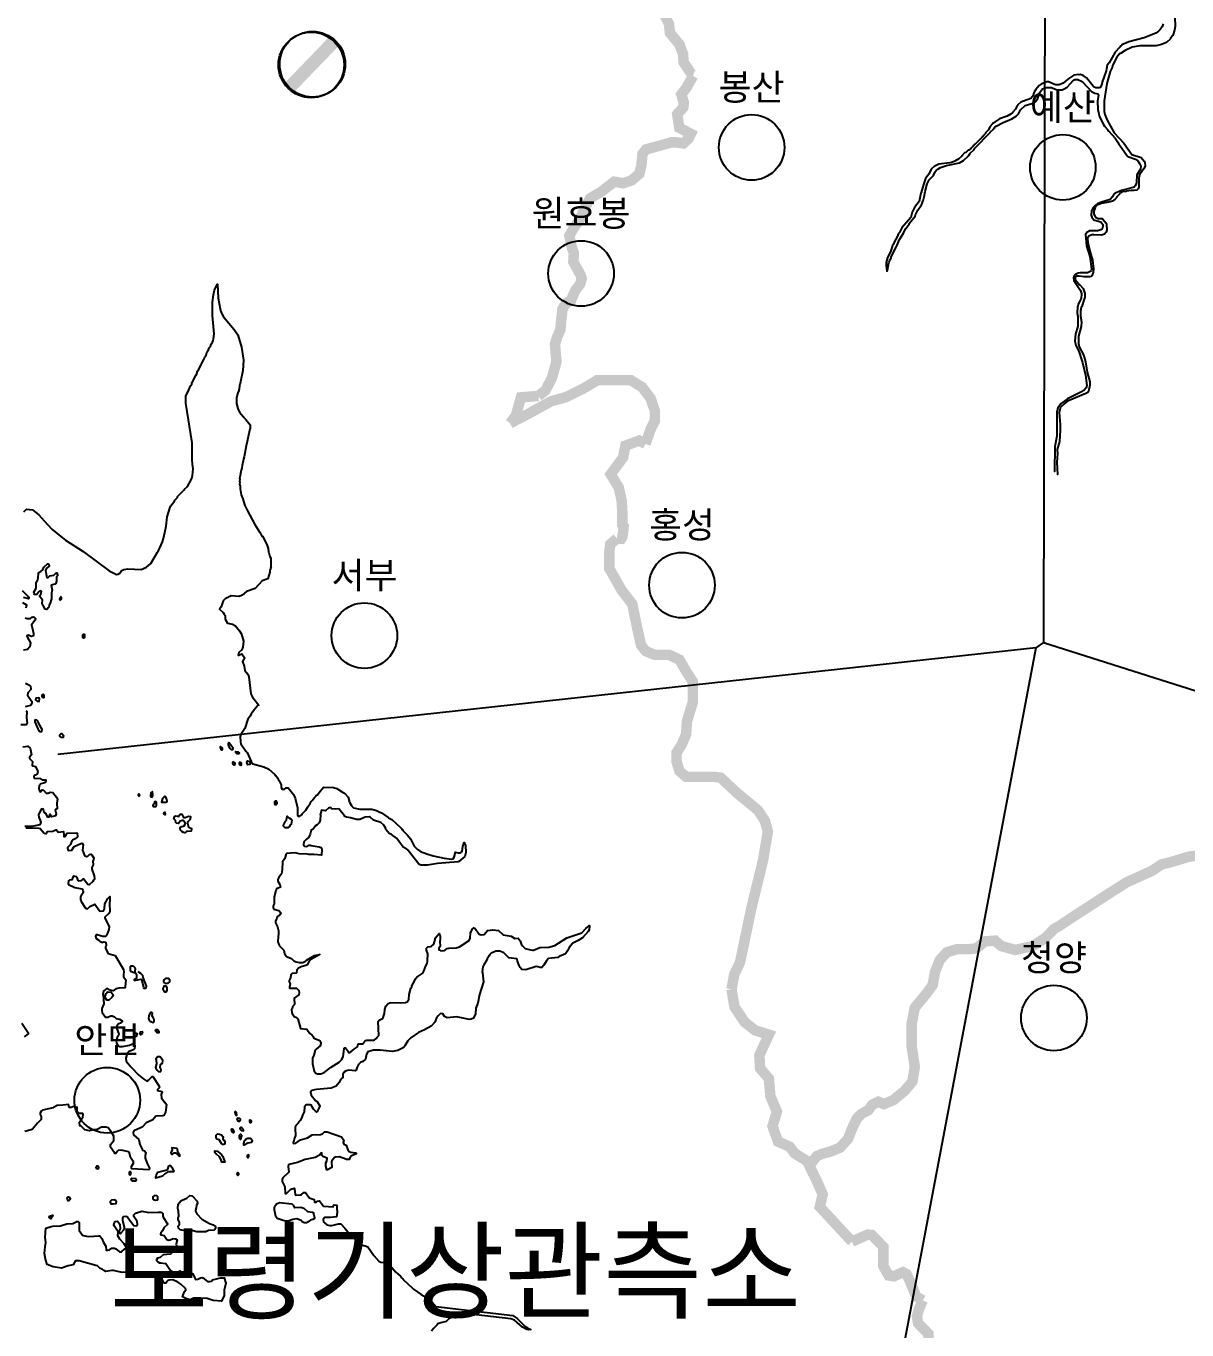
# Model space of a CAD drawing. Header units: millimetres. Extents: x -19392 to 580976, y -49129 to 736091.
# Drawn here: x 143650 to 187898, y 316121 to 365813 of the extents above; entities that cross this region are included whole.
import ezdxf
from ezdxf.enums import TextEntityAlignment as Align

# ---------------------------------------------------------------- set-up
doc = ezdxf.new("R2010")
doc.units = ezdxf.units.MM
for name, color, linetype in [('2121', 7, 'Continuous'), ('2122', 7, 'Continuous'), ('2411', 7, 'Continuous'), ('AWS', 4, 'Continuous'), ('AWS명', 2, 'Continuous'), ('EL', 2, 'Continuous'), ('MAIN-RIVER', 5, 'Continuous'), ('Point', 1, 'Continuous'), ('관측소명', 3, 'Continuous'), ('기상청', 1, 'Continuous'), ('티센', 6, 'Continuous')]:
    doc.layers.add(name, color=color, linetype=linetype)
doc.styles.get("Standard").update_dxf_attribs({"font": ''})
doc.styles.get('Standard').set_extended_font_data('Gulim')

# ---------------------------------------------------------------- blocks, each defined once
blk = doc.blocks.new('관측소(기상청)')
at = {"layer": '기상청', "const_width": 500}
blk.add_lwpolyline([(821, 874), (-914, -926)], dxfattribs=at)
at = {"layer": '기상청'}
blk.add_circle((-46, -26), 1250, dxfattribs=at)

msp = doc.modelspace()

# ---------------------------------------------------------------- linework, layer by layer
at = {"layer": '2121', "color": 7}
msp.add_lwpolyline([(143562, 347295), (143666, 347399), (143900, 347373), (144134, 347191), (144342, 346957), (144628, 346645), (144980, 346363), (145155, 346218), (145829, 345794), (146823, 345049), (147098, 344912), (147166, 344922), (147223, 344968), (147273, 345043), (147330, 345080), (147379, 345100), (147523, 345130), (148035, 345106), (148235, 345187), (148398, 345312), (148410, 345325), (148665, 345769), (148684, 345787), (148709, 345856), (148752, 345925), (148854, 346152), (148903, 346331), (148996, 346749), (149034, 347112), (149078, 347279), (149159, 347518), (149303, 347712), (149303, 347736), (149418, 347851), (149421, 347880), (149652, 348109), (149690, 348136), (149690, 348161), (149798, 348270), (149937, 348515), (149965, 348586), (149965, 348586), (149989, 348686), (150015, 348933), (149992, 349121), (149996, 349158), (149977, 349254), (149983, 349735), (149977, 349930), (149745, 351445), (149745, 351704), (149776, 351803), (149842, 351917), (149849, 351950), (149924, 352101), (149968, 352170), (149968, 352188), (150126, 352503), (150144, 352522), (150188, 352660), (150226, 352710), (150305, 352858), (150324, 352920), (150342, 352939), (150425, 353112), (150457, 353153), (150463, 353204), (150513, 353266), (150545, 353374), (150564, 353393), (150571, 353427), (150601, 353468), (150634, 353552), (150634, 353552), (150675, 353599), (150700, 353684), (150760, 353768), (150766, 353805), (150781, 353822), (150800, 353891), (150825, 354084), (150756, 354777), (150762, 355290), (150790, 355573), (150831, 355752), (150894, 355886), (150948, 355973), (150948, 355973), (150948, 355973), (150968, 355440), (151043, 355034), (151074, 354925), (151176, 354727), (151587, 354246), (151719, 354041), (151862, 353579), (151944, 353079), (151944, 353079), (151917, 352683), (151830, 352253), (151801, 352135), (151788, 352123), (151769, 351961), (151757, 351948), (151763, 351923), (151719, 351836), (151715, 351791), (151669, 351636), (151669, 351429), (151720, 351242), (151788, 351095), (151933, 350924), (151939, 350903), (151957, 350897), (152031, 350814), (152188, 350611), (152193, 350562), (152188, 350468), (152176, 350455), (152163, 350405), (152080, 349981), (152036, 349817), (151964, 349393), (151936, 349304), (151884, 349066), (151874, 348968), (151848, 348891), (151793, 348617), (151789, 348575), (151789, 348575), (151802, 348549), (151790, 348462), (151797, 348425), (151791, 348350), (151805, 348282), (151805, 348171), (151845, 347950), (151908, 347792), (151960, 347624), (151995, 347547), (152089, 347344), (152376, 346812), (152561, 346516), (152578, 346505), (152641, 346376), (152657, 346370), (152832, 346051), (152876, 345907), (152889, 345769), (152908, 345744), (152945, 345595), (152982, 345538), (152984, 345477), (152977, 345188), (152989, 345166), (152971, 345164), (152971, 345107), (152939, 345058), (152946, 345001), (152871, 344748), (152871, 344748), (152645, 344676), (152645, 344676), (152377, 344376), (152058, 344258), (151890, 344126), (151834, 344095), (151758, 344078), (151471, 344101), (151242, 343986), (151196, 343951), (151190, 343932), (151159, 343914), (151084, 343682), (151021, 343595), (151165, 343458), (151207, 343405), (151234, 343352), (151234, 343208), (151322, 343063), (151522, 343017), (151639, 342950), (151784, 342770), (151847, 342668), (151893, 342554), (151934, 342370), (151909, 342139), (151878, 342039), (151759, 341939), (151740, 341840), (151765, 341837), (151872, 341884), (151991, 341728), (151945, 341679), (151897, 341596), (151960, 341415), (151984, 341252), (152109, 341112), (152147, 341015), (152222, 340359), (152279, 340240), (152517, 339927), (152517, 339927), (152486, 339915), (152423, 339847), (152231, 339596), (152191, 339516), (152104, 339404), (151985, 339047), (151842, 338816), (151816, 338735), (151825, 338539), (151842, 338460), (151891, 338376), (152038, 338171), (152079, 338129), (152232, 337787), (152294, 337693), (152710, 337586), (152904, 337498), (153118, 337306), (153151, 337257), (153169, 337251), (153235, 337167), (153260, 337113), (153341, 336998), (153341, 336980), (153360, 336948), (153374, 336889), (153379, 336792), (153410, 336729), (153503, 336736), (153567, 336780), (153567, 336780), (153642, 336786), (153710, 336711), (153842, 336533), (153910, 336386), (153991, 336017), (153991, 335750), (154010, 335715), (154029, 335705), (154091, 335705), (154171, 335762), (154179, 335793), (154192, 335805), (154313, 335935), (154384, 336061), (154485, 336182), (154522, 336261), (154560, 336299), (154646, 336414), (154712, 336470), (154724, 336498), (154755, 336520), (154816, 336599), (154992, 336807), (154992, 336807), (154992, 336807), (155365, 336799), (155491, 336755), (155710, 336615), (155784, 336580), (155922, 336421), (155978, 336237), (156052, 336109), (156052, 336090), (156134, 336024), (156378, 335969), (156747, 335974), (156829, 335962), (157002, 335922), (157111, 335872), (157111, 335872), (157196, 335831), (157446, 335650), (157465, 335634), (157514, 335617), (157596, 335569), (157919, 335266), (157968, 335216), (157975, 335197), (157993, 335191), (158012, 335159), (158190, 334981), (158302, 334835), (158446, 334563), (158559, 334438), (158683, 334357), (158930, 334265), (159170, 334195), (159590, 334101), (159882, 334068), (159927, 334076), (159971, 334145), (160020, 334333), (160119, 334309), (160192, 334305), (160226, 334311), (160276, 334351), (160301, 334551), (160349, 334699), (160401, 334582), (160408, 334314), (160377, 334170), (160150, 333975), (160123, 333961), (159333, 333895), (158946, 333832), (158696, 333838), (158615, 333870), (158271, 334335), (158219, 334391), (158196, 334413), (158165, 334439), (158021, 334522), (157863, 334748), (157771, 334857), (157577, 335000), (157484, 335044), (157365, 335191), (157346, 335263), (157284, 335356), (157177, 335462), (156890, 335550), (156771, 335662), (156733, 335671), (156572, 335662), (156376, 335577), (156309, 335569), (156241, 335569), (156016, 335644), (156016, 335644), (155866, 335662), (155802, 335684), (155787, 335715), (155571, 335975), (155448, 335966), (155297, 335977), (155259, 336037), (155178, 336011), (155066, 335905), (154916, 335936), (154866, 335756), (154872, 335737), (154866, 335549), (154823, 335443), (154748, 335368), (154678, 335334), (154597, 335212), (154522, 335162), (154477, 335012), (154429, 334906), (154330, 334810), (154310, 334803), (154286, 334780), (154235, 334719), (154229, 334612), (154260, 334553), (154342, 334541), (154423, 334593), (154498, 334596), (154523, 334581), (154828, 334532), (154828, 334532), (154900, 334511), (154917, 334500), (154929, 334425), (154914, 334219), (154914, 334219), (154914, 334219), (154614, 334245), (154424, 334243), (154373, 334255), (154054, 334262), (153904, 334300), (153727, 334295), (153591, 334278), (153548, 334231), (153510, 334093), (153423, 333956), (153417, 333662), (153386, 333500), (153285, 333360), (153248, 333288), (153248, 333225), (153317, 333097), (153342, 333000), (153192, 332931), (153186, 332875), (153174, 332863), (153111, 332632), (153104, 332531), (153104, 332531), (153111, 332356), (153074, 332288), (153074, 332206), (153099, 332154), (153280, 332107), (153380, 332004), (153305, 331913), (153224, 331869), (153206, 331803), (153162, 331707), (153162, 331638), (153237, 331488), (153274, 331332), (153276, 331209), (153257, 331121), (153249, 330906), (153287, 330804), (153312, 330764), (153474, 330589), (153499, 330470), (153580, 330351), (153763, 330275), (153862, 330189), (153940, 330153), (154055, 330127), (154205, 330127), (154300, 330176), (154343, 330216), (154649, 330395), (154853, 330425), (154499, 330239), (154437, 330177), (154368, 330033), (154349, 330021), (154130, 329958), (154031, 329908), (153974, 329826), (153956, 329736), (153943, 329722), (153787, 329702), (153737, 329652), (153724, 329539), (153674, 329439), (153674, 329390), (153718, 329315), (153687, 329190), (153693, 329143), (153962, 329152), (154044, 329052), (154062, 328977), (154049, 328890), (153875, 328759), (153887, 328528), (153806, 328421), (153794, 328358), (153762, 328314), (153775, 328215), (153794, 328177), (153875, 328071), (153962, 328028), (153962, 328028), (154012, 327972), (154113, 327612), (154356, 327584), (154468, 327415), (154543, 327372), (154612, 327288), (154612, 327256), (154662, 327222), (154806, 327159), (154855, 327122), (154881, 327085), (154883, 327032), (154862, 326953), (154706, 326815), (154669, 326778), (154618, 326591), (154562, 326473), (154569, 326260), (154637, 325985), (154693, 325903), (154757, 325879), (154887, 325879), (155012, 325928), (155281, 326141), (155587, 326329), (155674, 326416), (155736, 326529), (155769, 326844), (155790, 326866), (155824, 326866), (155934, 326717), (155934, 326717), (155937, 326700), (155978, 326695), (156024, 326716), (156167, 326837), (156280, 326916), (156305, 327019), (156487, 327022), (156563, 327124), (156599, 327150), (156643, 327160), (156899, 327166), (156930, 327176), (157023, 327241), (157023, 327266), (157092, 327347), (157073, 327872), (157105, 327922), (157242, 327990), (157261, 328022), (157311, 328185), (157331, 328330), (157367, 328459), (157455, 328562), (157516, 328584), (158110, 328597), (158197, 328634), (158197, 328660), (158235, 328697), (158254, 328903), (158317, 329141), (158354, 329203), (158354, 329203), (158360, 329234), (158454, 329418), (158478, 329485), (158547, 329568), (158772, 329722), (158818, 329793), (158884, 329997), (158941, 330090), (158955, 330184), (158959, 330459), (158909, 330596), (158909, 330671), (158959, 330721), (159097, 330740), (159196, 330828), (159247, 331003), (159247, 331040), (159262, 331066), (159309, 331125), (159390, 331227), (159423, 331178), (159434, 331134), (159440, 330984), (159427, 330934), (159428, 330734), (159384, 330666), (159384, 330609), (159428, 330594), (159455, 330572), (159603, 330581), (159703, 330653), (159760, 330671), (160040, 330684), (160165, 330725), (160546, 330962), (160583, 331047), (160590, 331259), (160677, 331418), (160703, 331444), (160760, 331435), (160927, 331203), (161002, 331178), (161109, 331191), (161233, 331350), (161446, 331370), (161446, 331370), (161446, 331370), (161660, 331350), (161832, 331178), (162139, 331132), (162283, 331041), (162407, 331047), (162489, 330953), (162521, 330838), (162578, 330762), (162677, 330660), (162821, 330618), (162958, 330591), (162997, 330592), (163239, 330691), (163570, 330704), (163807, 330773), (164257, 331066), (164832, 331260), (164990, 331426), (165120, 331540), (165120, 331540), (165131, 331496), (165119, 331367), (165081, 331304), (164856, 331067), (164694, 330960), (164495, 330866), (164354, 330702), (164288, 330572), (164213, 330460), (163970, 330354), (163913, 330320), (163564, 330282), (163489, 330191), (163389, 330017), (163314, 329929), (163242, 329929), (163159, 329958), (163096, 329967), (162696, 329848), (162552, 329860), (162487, 329936), (162440, 330004), (162377, 330173), (162370, 330257), (162358, 330270), (162046, 330303), (161861, 330487), (161839, 330510), (161714, 330553), (161552, 330553), (161412, 330488), (161377, 330481), (161315, 330416), (161308, 330372), (161231, 330265), (161191, 330170), (161096, 330035), (161058, 329960), (161039, 329772), (161052, 329735), (161090, 329392), (160928, 328910), (160871, 328573), (160790, 328385), (160778, 328173), (160702, 327998), (160702, 327998), (160702, 327998), (160610, 327966), (160540, 327954), (160310, 327997), (160310, 327997), (160053, 328054), (159697, 328016), (159597, 328060), (159534, 328169), (159441, 328179), (159360, 328096), (159291, 328016), (159235, 327847), (159091, 327704), (158835, 327554), (158604, 327454), (158317, 327251), (158198, 327135), (158084, 326943), (158059, 326918), (158054, 326898), (158023, 326873), (157817, 326772), (157611, 326735), (157149, 326785), (156892, 326779), (156711, 326738), (156680, 326722), (156630, 326635), (156586, 326441), (156487, 326354), (156393, 326310), (156324, 326235), (156264, 326115), (156232, 326021), (156205, 325991), (156205, 325991), (155956, 326022), (155857, 325994), (155787, 325960), (155725, 325866), (155718, 325791), (155725, 325729), (155693, 325710), (155681, 325698), (155618, 325623), (155587, 325554), (155469, 325410), (155281, 325329), (154726, 325288), (154646, 325274), (154543, 325241), (154488, 325179), (154513, 325069), (154681, 324867), (154738, 324835), (154850, 324666), (154848, 324648), (154838, 324622), (154826, 324599), (154793, 324550), (154782, 324526), (154775, 324505), (154770, 324486), (154765, 324470), (154747, 324439), (154716, 324419), (154716, 324419), (154610, 324536), (154513, 324692), (154475, 324701), (154332, 324698), (154269, 324623), (154246, 324438), (154181, 324304), (154163, 324217), (154093, 324106), (154093, 324106), (154039, 324041), (154039, 324017), (153932, 323911), (153913, 323866), (153907, 323798), (153926, 323536), (153883, 323423), (153870, 323410), (153857, 323323), (153828, 323282), (153826, 323248), (153845, 323223), (153938, 323236), (154107, 323360), (154381, 323436), (154557, 323554), (154869, 323567), (154944, 323592), (155031, 323667), (155125, 323667), (155669, 323486), (155763, 323355), (155737, 323261), (155763, 323202), (155857, 323167), (155919, 322980), (155968, 322917), (156031, 322893), (156207, 322871), (156243, 322844), (156219, 322825), (156056, 322755), (155988, 322680), (155969, 322611), (155863, 322618), (155781, 322655), (155581, 322718), (155451, 322711), (155411, 322697), (155300, 322568), (155288, 322543), (155301, 322305), (155144, 322224), (155113, 322218), (155076, 322367), (155076, 322493), (155109, 322551), (155126, 322668), (154957, 322730), (154928, 322784), (154922, 322864), (154891, 322861), (154876, 322848), (154857, 322830), (154857, 322799), (154670, 322692), (154288, 322611), (154001, 322498), (153670, 322430), (153651, 322408), (153651, 322408), (153641, 322348), (153664, 322130), (153439, 321917), (153414, 321868), (153414, 321774), (153514, 321573), (153520, 321318), (153583, 321324), (153739, 321486), (153870, 321521), (153882, 321496), (153908, 321280), (153920, 321252), (154108, 321271), (154152, 321287), (154232, 321355), (154295, 321362), (154433, 321178), (154439, 321159), (154626, 321093), (154639, 320987), (154707, 320987), (154758, 321030), (154833, 321046), (154989, 320843), (155351, 320812), (155370, 320872), (155389, 320894), (155495, 320881), (155490, 320697), (155513, 320669), (155513, 320669), (155514, 320605), (155514, 320605), (155514, 320605), (155482, 320431), (155258, 320400), (155026, 320406), (154976, 320328), (154989, 320237), (155026, 320197), (155120, 320131), (155227, 320106), (155302, 320106), (155564, 320169), (155645, 320162), (155801, 319997), (156029, 319716), (156035, 319686), (156313, 319532), (156376, 319423), (156388, 319372), (156570, 319332), (156676, 319282), (156901, 318963), (157101, 318739), (157169, 318707), (157389, 318681), (157426, 318666), (157451, 318664), (157744, 318320), (157916, 318166), (157946, 318122), (157965, 318116), (158014, 318065), (158020, 318047), (158375, 317717), (158388, 317705), (158413, 317676), (158709, 317471), (158804, 317419), (158919, 317333), (159031, 317268), (159069, 317258), (159269, 317015), (162206, 316666), (162368, 316554), (162593, 316330), (162661, 316268), (162720, 316220), (162794, 316180), (162886, 316134), (162886, 316134), (162886, 316134), (162819, 316129), (162738, 316140), (162738, 316140), (162657, 316179), (162575, 316227), (162575, 316227), (162262, 316497), (162124, 316541), (160475, 316734), (160220, 316743), (160194, 316731), (160075, 316622), (159838, 316577), (159763, 316540), (159669, 316447), (159456, 316391), (159350, 316347), (159301, 316306), (159179, 316173), (159107, 316071)], dxfattribs=at)
at = {"layer": '2122', "color": 7}
for points in [[(144447, 343574), (144380, 343596), (144312, 343699), (144269, 343812), (144275, 343936), (144174, 344075), (144181, 344113), (144212, 344157), (144242, 344259), (144218, 344280), (144174, 344283), (144137, 344255), (144056, 344149), (143968, 344146), (143953, 344185), (143950, 344243), (144031, 344393), (144037, 344624), (144080, 344680), (144112, 344780), (144130, 344967), (144143, 344992), (144228, 345042), (144287, 345093), (144330, 345186), (144467, 345317), (144499, 345324), (144524, 345308), (144530, 345243), (144518, 345217), (144431, 345155), (144431, 345155), (144386, 345067), (144436, 344793), (144487, 344793), (144561, 344867), (144705, 344887), (144789, 344968), (144818, 344974), (144849, 344893), (144843, 344855), (144812, 344811), (144812, 344655), (144786, 344574), (144743, 344537), (144625, 344511), (144612, 344499), (144621, 344448), (144649, 344312), (144624, 344218), (144624, 343981), (144555, 343787), (144527, 343746), (144512, 343662), (144447, 343574), (144447, 343574)], [(143505, 344305), (143740, 344065), (143762, 344027), (143762, 344008), (143744, 343988), (143556, 344030)], [(145006, 344042), (144991, 344058), (144974, 344056), (144951, 344039), (144924, 343977), (144934, 343946), (144953, 343939), (144971, 343954), (145003, 343997), (145006, 344042), (145006, 344042)], [(143512, 343843), (143669, 343762), (143644, 343630)], [(143619, 343262), (143696, 343232), (143824, 343231), (143884, 343285), (143884, 343285), (143918, 343303), (143956, 343284), (143956, 343271), (143968, 343271), (144006, 343230), (144000, 343168), (144000, 343168), (143988, 343168), (143988, 343156), (143863, 342993), (143903, 342780), (143903, 342780), (143937, 342662), (143928, 342575), (143849, 342545), (143739, 342596), (143681, 342568), (143718, 342487), (143783, 342386), (143820, 342298), (143797, 342160), (143711, 342059), (143557, 342022)], [(145882, 342564), (145880, 342507), (145837, 342482), (145811, 342501), (145811, 342606), (145843, 342644), (145868, 342641), (145880, 342613), (145882, 342564), (145882, 342564)], [(143626, 340769), (143782, 340700), (143825, 340657), (143838, 340557), (143830, 340535), (143713, 340407), (143701, 340319), (143870, 340076), (143876, 340007), (143819, 339913), (143613, 339872)], [(144079, 340080), (144144, 340076), (144163, 340176), (144132, 340207), (144045, 340198), (144019, 340182), (144013, 340138), (144079, 340080), (144079, 340080)], [(144340, 340287), (144338, 340313), (144297, 340351), (144257, 340313), (144250, 340270), (144257, 340251), (144289, 340219), (144344, 340226), (144340, 340287), (144340, 340287)], [(143644, 339720), (143676, 339688), (143664, 339451), (143688, 339257), (143657, 339188), (143445, 339185)], [(144170, 339157), (144095, 339326), (144063, 339364), (144001, 339376), (143988, 339364), (143988, 339295), (144097, 339030), (144138, 338954), (144186, 338933), (144251, 338933), (144263, 339002), (144170, 339157), (144170, 339157)], [(145075, 338774), (145070, 338702), (145001, 338695), (144938, 338746), (144938, 338805), (144982, 338848), (145012, 338852), (145075, 338774), (145075, 338774)], [(151479, 338368), (151398, 338497), (151366, 338494), (151354, 338478), (151353, 338415), (151373, 338355), (151427, 338278), (151469, 338245), (151535, 338241), (151545, 338270), (151541, 338294), (151479, 338368), (151479, 338368)], [(143526, 338342), (143720, 338370), (143801, 338290), (143851, 338033), (143776, 337946), (143776, 337914), (143800, 337881), (143901, 337789), (143877, 337646), (143882, 337636), (143902, 337620), (144007, 337590), (144101, 337402), (144076, 337321), (144008, 337265), (143982, 337265), (143952, 337208), (143964, 337146), (144183, 337143), (144183, 337143), (144270, 337084), (144407, 337090), (144401, 337033), (144364, 336971), (144214, 336928), (144151, 336859), (144139, 336740), (144177, 336639), (144208, 336627), (144243, 336653), (144270, 336702), (144320, 336696), (144414, 336584), (144495, 336584), (144564, 336621), (144670, 336609), (144814, 336431), (144851, 336340), (144827, 336203), (144832, 335978), (144776, 335959), (144764, 335946), (144769, 335894), (144801, 335790), (144777, 335709), (144626, 335680), (144583, 335765), (144564, 335765), (144545, 335746), (144514, 335661), (144476, 335659), (144476, 335659), (144408, 335800), (144339, 335840), (144314, 335940), (144283, 335978), (144221, 335972), (144127, 335753), (144127, 335753), (144133, 335659), (144208, 335475), (144202, 335435), (144171, 335371), (143889, 335309), (143604, 335308)], [(151073, 338344), (151072, 338344), (151072, 338345), (151071, 338345), (151070, 338345), (151069, 338345), (151069, 338346), (151068, 338346), (151067, 338346), (151066, 338346), (151065, 338346), (151064, 338346), (151063, 338346), (151062, 338346), (151062, 338345), (151061, 338345), (151060, 338345), (151059, 338344), (151058, 338344), (151058, 338343), (151057, 338343), (151057, 338342), (151056, 338342), (151056, 338341), (151055, 338341), (151055, 338340), (151054, 338340), (151054, 338339), (151054, 338338), (151053, 338338), (151053, 338337), (151053, 338337), (151053, 338336), (151052, 338336), (151052, 338335), (151052, 338334), (151051, 338333), (151051, 338332), (151051, 338331), (151050, 338331), (151050, 338330), (151050, 338329), (151050, 338328), (151050, 338327), (151049, 338327), (151049, 338326), (151049, 338325), (151049, 338324), (151049, 338323), (151049, 338322), (151049, 338321), (151048, 338321), (151048, 338320), (151048, 338319), (151048, 338318), (151048, 338317), (151048, 338316), (151048, 338315), (151048, 338314), (151049, 338313), (151049, 338312), (151049, 338311), (151049, 338310), (151049, 338310), (151049, 338309), (151049, 338308), (151050, 338307), (151050, 338306), (151057, 338278), (151074, 338250), (151074, 338249), (151075, 338249), (151075, 338248), (151076, 338248), (151076, 338247), (151077, 338247), (151077, 338246), (151078, 338246), (151078, 338245), (151079, 338245), (151079, 338244), (151080, 338244), (151080, 338243), (151081, 338243), (151081, 338242), (151082, 338242), (151082, 338241), (151083, 338241), (151084, 338241), (151084, 338240), (151085, 338240), (151085, 338239), (151086, 338239), (151087, 338238), (151088, 338238), (151088, 338238), (151088, 338237), (151089, 338237), (151090, 338237), (151090, 338236), (151091, 338236), (151092, 338236), (151092, 338235), (151093, 338235), (151094, 338234), (151095, 338234), (151096, 338234), (151096, 338233), (151097, 338233), (151098, 338233), (151099, 338232), (151100, 338232), (151101, 338232), (151102, 338232), (151102, 338231), (151103, 338231), (151104, 338231), (151105, 338231), (151106, 338231), (151106, 338230), (151107, 338230), (151108, 338230), (151109, 338230), (151137, 338238), (151137, 338278), (151137, 338279), (151137, 338280), (151137, 338280), (151137, 338281), (151138, 338281), (151138, 338282), (151138, 338283), (151138, 338284), (151137, 338285), (151137, 338286), (151137, 338287), (151137, 338288), (151137, 338289), (151137, 338290), (151136, 338290), (151136, 338291), (151136, 338292), (151136, 338293), (151135, 338293), (151135, 338294), (151135, 338295), (151134, 338295), (151134, 338296), (151133, 338297), (151133, 338298), (151132, 338298), (151132, 338299), (151131, 338299), (151131, 338300), (151130, 338300), (151130, 338301), (151129, 338301), (151129, 338302), (151128, 338302), (151128, 338302), (151128, 338303), (151127, 338303), (151074, 338344), (151074, 338344)], [(151695, 338082), (151676, 338088), (151629, 338138), (151629, 338156), (151642, 338169), (151736, 338153), (151756, 338132), (151773, 338104), (151773, 338085), (151760, 338073), (151695, 338082), (151695, 338082)], [(151560, 337767), (151537, 337759), (151536, 337759), (151536, 337758), (151535, 337758), (151534, 337758), (151534, 337757), (151533, 337757), (151533, 337756), (151532, 337756), (151531, 337755), (151530, 337755), (151530, 337754), (151529, 337754), (151529, 337753), (151528, 337752), (151528, 337751), (151527, 337751), (151527, 337750), (151526, 337750), (151526, 337749), (151526, 337748), (151525, 337748), (151525, 337747), (151525, 337746), (151525, 337745), (151524, 337745), (151524, 337744), (151524, 337743), (151524, 337742), (151524, 337741), (151524, 337741), (151523, 337741), (151523, 337740), (151523, 337739), (151523, 337738), (151523, 337737), (151523, 337736), (151536, 337679), (151537, 337679), (151537, 337678), (151537, 337677), (151538, 337677), (151538, 337676), (151538, 337675), (151539, 337675), (151539, 337674), (151540, 337674), (151540, 337673), (151541, 337673), (151541, 337672), (151542, 337672), (151542, 337671), (151543, 337670), (151544, 337670), (151544, 337669), (151545, 337669), (151545, 337668), (151546, 337668), (151546, 337667), (151547, 337667), (151548, 337667), (151548, 337666), (151548, 337666), (151549, 337666), (151549, 337665), (151550, 337665), (151551, 337665), (151551, 337664), (151552, 337664), (151553, 337664), (151554, 337664), (151554, 337663), (151555, 337663), (151556, 337663), (151557, 337663), (151558, 337662), (151559, 337662), (151560, 337662), (151561, 337662), (151562, 337662), (151563, 337662), (151564, 337662), (151565, 337662), (151566, 337662), (151596, 337663), (151623, 337690), (151618, 337726), (151601, 337753), (151561, 337768), (151561, 337768)], [(151779, 337752), (151773, 337741), (151773, 337703), (151789, 337668), (151836, 337647), (151868, 337662), (151862, 337715), (151842, 337741), (151779, 337753), (151779, 337753)], [(152188, 337738), (152192, 337710), (152179, 337673), (152104, 337663), (152061, 337751), (152085, 337807), (152154, 337792), (152188, 337738), (152188, 337738)], [(147981, 336519), (147960, 336536), (147938, 336537), (147921, 336519), (147926, 336493), (147951, 336465), (147966, 336464), (147972, 336477), (147986, 336505), (147981, 336519), (147981, 336519)], [(148485, 336530), (148475, 336623), (148456, 336632), (148400, 336591), (148394, 336479), (148406, 336432), (148462, 336428), (148487, 336479), (148485, 336530), (148485, 336530)], [(149021, 336347), (148956, 336451), (148924, 336454), (148850, 336379), (148812, 336241), (148818, 336232), (148974, 336232), (149025, 336260), (149021, 336347), (149021, 336347)], [(148622, 336164), (148618, 336232), (148599, 336263), (148550, 336251), (148535, 336174), (148481, 336104), (148481, 336084), (148493, 336069), (148586, 336066), (148606, 336079), (148625, 336110), (148622, 336164), (148622, 336164)], [(153220, 336215), (153191, 336267), (153142, 336270), (153116, 336248), (153116, 336180), (153135, 336152), (153197, 336149), (153220, 336215), (153220, 336215)], [(148910, 335853), (148899, 335834), (148889, 335805), (148904, 335772), (148936, 335753), (148971, 335794), (148956, 335847), (148911, 335854), (148911, 335854)], [(149799, 335429), (149843, 335286), (149949, 335242), (149962, 335223), (149943, 335135), (149768, 335123), (149705, 335067), (149655, 335077), (149587, 335111), (149531, 335170), (149525, 335261), (149531, 335279), (149554, 335299), (149676, 335337), (149718, 335392), (149724, 335418), (149718, 335444), (149643, 335536), (149612, 335538), (149524, 335517), (149455, 335417), (149382, 335439), (149356, 335463), (149344, 335536), (149287, 335598), (149306, 335679), (149324, 335701), (149349, 335710), (149418, 335704), (149455, 335685), (149512, 335767), (149512, 335767), (149543, 335772), (149587, 335773), (149656, 335648), (149718, 335648), (149843, 335698), (149912, 335685), (149900, 335573), (149799, 335473), (149799, 335429), (149799, 335429)], [(153776, 335472), (153792, 335543), (153773, 335574), (153698, 335617), (153610, 335687), (153592, 335687), (153587, 335657), (153575, 335644), (153561, 335530), (153512, 335482), (153463, 335384), (153454, 335337), (153516, 335274), (153648, 335274), (153698, 335305), (153735, 335365), (153773, 335402), (153776, 335472), (153776, 335472)], [(143640, 335259), (144133, 335247), (144183, 335228), (144339, 335059), (144396, 335044), (144433, 335047), (144470, 335112), (144671, 335134), (144783, 335175), (144814, 335175), (144876, 335097), (145071, 335119), (145095, 334981), (145095, 334925), (145143, 334928), (145158, 334940), (145214, 335050), (145589, 335060), (145601, 335047), (145613, 334937), (145608, 334916), (145526, 334835), (145426, 334791), (145395, 334760), (145364, 334703), (145339, 334616), (145239, 334516), (145233, 334497), (145239, 334428), (145239, 334428), (145270, 334397), (145395, 334404), (145489, 334548), (145732, 334655), (145783, 334666), (145831, 334605), (145801, 334404), (145874, 334199), (145958, 334169), (146008, 334173), (146074, 334239), (146120, 334251), (146151, 334225), (146239, 334104), (146220, 334022), (146201, 333992), (146214, 333845), (146151, 333742), (146151, 333679), (146245, 333423), (146264, 333310), (146228, 333262), (146202, 333248), (146195, 333217), (146058, 333079), (146002, 333092), (145897, 333220), (145845, 333307), (145814, 333301), (145733, 333236), (145660, 333226), (145660, 333226), (145633, 333254), (145595, 333363), (145570, 333394), (145471, 333420), (145446, 333404), (145396, 333279), (145300, 333260), (145264, 333241), (145253, 333130), (145265, 333101), (145514, 332979), (145783, 332929), (145815, 332876), (145827, 332823), (145814, 332760), (145745, 332680), (145721, 332630), (145731, 332527), (145752, 332454), (145914, 332192), (145986, 332166), (145986, 332166), (146084, 332260), (146276, 332349), (146458, 332086), (146608, 332093), (146639, 332168), (146652, 332361), (146770, 332568), (146845, 332636), (146845, 332636), (146845, 332636), (146845, 332516), (146827, 332379), (146839, 332068), (146808, 331986), (146653, 331858), (146652, 331830), (146702, 331714), (146757, 331621), (146815, 331480), (146808, 331386), (146758, 331243), (146709, 331140), (146683, 331115), (146571, 331112), (146360, 331185), (146317, 331180), (146299, 331128), (146317, 331044), (146418, 330970), (146478, 330921), (146577, 330888), (146581, 330903), (146581, 330903), (146581, 330903), (146619, 330914), (146677, 330905), (146689, 330887), (146702, 330777), (146680, 330720), (146674, 330656), (146777, 330465), (147046, 330396), (147365, 329863), (147383, 329750), (147358, 329681), (147365, 329574), (147452, 329463), (147458, 329437), (147441, 329344), (147433, 329182), (147421, 329157), (147190, 329150), (147077, 329125), (146971, 329044), (146888, 329056), (146815, 329081), (146735, 329133), (146678, 329095), (146604, 329033), (146574, 328906), (146574, 328906), (146584, 328892), (146615, 328550), (146540, 328375), (146534, 328300), (146555, 328213), (146676, 328046), (146684, 328038), (146765, 328038), (146883, 328088), (146927, 328088), (147021, 328057), (147083, 327988), (147215, 327966), (147309, 327895), (147309, 327857), (147271, 327826), (147158, 327769), (147115, 327701), (147109, 327595), (147177, 327425), (147182, 327390), (147176, 327344), (147122, 327266), (147103, 327184), (147103, 327184), (147103, 327184), (147090, 327151), (147096, 327051), (147159, 326951), (147228, 326920), (147322, 326920), (147597, 326976), (147740, 327041), (147772, 327036), (147784, 327020), (147790, 326933), (147777, 326839), (147740, 326801), (147565, 326732), (147503, 326664), (147456, 326476), (147468, 326367), (147642, 326143), (147946, 325835), (148142, 325680), (148256, 325602), (148315, 325646), (148315, 325646), (148452, 325783), (148478, 325780), (148727, 325415), (148731, 325389), (148715, 325334), (148659, 325278), (148659, 325246), (148821, 325209), (148834, 325196), (148803, 325090), (148809, 324958), (148915, 324827), (148915, 324802), (148915, 324802), (148940, 324802), (149002, 324709), (148959, 324422), (148897, 324296), (148865, 324281), (148591, 324265), (148591, 324265), (148478, 324128), (148228, 324012), (148079, 323843), (147778, 323724), (147728, 323646), (147741, 323559), (147947, 323378), (147985, 323191), (148079, 323010), (148104, 322972), (148166, 322947), (148216, 322881), (148185, 322753), (148185, 322672), (148260, 322466), (148353, 322291), (148347, 322235), (148335, 322222), (147685, 322255), (147671, 322274), (147666, 322348), (147741, 322472), (147741, 322547), (147704, 322581), (147628, 322692), (147591, 322853), (147554, 322903), (147341, 322959), (147179, 322968), (147141, 322940), (147073, 322846), (147073, 322846), (147029, 322849), (147026, 322866), (146866, 323084), (146873, 323190), (146991, 323346), (146991, 323509), (146873, 323715), (146779, 323827), (146697, 323852), (146522, 323852), (146354, 323756), (146186, 323752), (146167, 323737), (146073, 323714), (145886, 323746), (145754, 323889), (145698, 323896), (145686, 324033), (145811, 324233), (145829, 324339), (145810, 324367), (145648, 324364), (145600, 324445), (145604, 324614), (145520, 324577), (145515, 324623), (145498, 324655), (145373, 324601), (145298, 324601), (145266, 324708), (145054, 324685), (145054, 324685), (144830, 324676), (144698, 324601), (144679, 324579), (144280, 324501), (144223, 324460), (144193, 324395), (144193, 324326), (144229, 324251), (144229, 324139), (144091, 324001), (143893, 323777), (143844, 323750), (143599, 323677)], [(147652, 329997), (147614, 329944), (147614, 329818), (147633, 329797), (147814, 329729), (147814, 329729)], [(147652, 329997), (147706, 329996), (147740, 329987), (147792, 329935), (147806, 329870), (147796, 329813), (147796, 329813)], [(147914, 329784), (148012, 329718), (148083, 329638), (148095, 329556), (148227, 329222), (148214, 329151), (148202, 329138), (148158, 329138), (148141, 329163), (148077, 329431), (148039, 329476), (148008, 329478), (147821, 329434), (147777, 329437), (147777, 329488), (147876, 329544), (147870, 329637), (147814, 329729), (147814, 329729)], [(147796, 329813), (147795, 329775), (147814, 329729), (147814, 329729)], [(149016, 329331), (149070, 329338), (149126, 329388), (149133, 329454), (149079, 329513), (148961, 329509), (148901, 329469), (148889, 329401), (148926, 329344), (148970, 329325), (149016, 329331), (149016, 329331)], [(146949, 328834), (146918, 328788), (146803, 328691), (146728, 328688), (146665, 328794), (146678, 328868), (146705, 328948), (146752, 329006), (146890, 328988), (146965, 328891), (146949, 328834), (146949, 328834)], [(149014, 329110), (149014, 329051), (148982, 328994), (148945, 328988), (148926, 329010), (148881, 329106), (148879, 329134), (148914, 329204), (148914, 329229), (148982, 329232), (149014, 329169), (149014, 329110), (149014, 329110)], [(148492, 328032), (148452, 328095), (148465, 328189), (148439, 328220), (148396, 328216), (148339, 328126), (148331, 328096), (148315, 327994), (148333, 327947), (148381, 327889), (148496, 327839), (148527, 327883), (148539, 327957), (148492, 328032), (148492, 328032)], [(143595, 327292), (143742, 327403), (143742, 327422), (143485, 327797)], [(148095, 327469), (148072, 327481), (147996, 327468), (147987, 327413), (148024, 327367), (148073, 327401), (148092, 327444), (148095, 327469), (148095, 327469)], [(148705, 327511), (148715, 327495), (148715, 327438), (148653, 327438), (148596, 327508), (148589, 327545), (148595, 327564), (148614, 327573), (148665, 327570), (148705, 327511), (148705, 327511)], [(147870, 327359), (147847, 327307), (147808, 327314), (147796, 327330), (147796, 327401), (147821, 327426), (147864, 327429), (147883, 327420), (147870, 327359), (147870, 327359)], [(148775, 326236), (148796, 326264), (148852, 326283), (148865, 326383), (148765, 326527), (148659, 326527), (148602, 326439), (148615, 326408), (148628, 326258), (148590, 326119), (148596, 326098), (148646, 326024), (148696, 325971), (148758, 325961), (148790, 325984), (148803, 326049), (148765, 326127), (148775, 326236), (148775, 326236)], [(151616, 324457), (151612, 324406), (151638, 324328), (151652, 324307), (151689, 324304), (151676, 324404), (151616, 324457), (151616, 324457)], [(151808, 324135), (151808, 324097), (151789, 324066), (151745, 324069), (151710, 324122), (151701, 324166), (151708, 324184), (151727, 324200), (151789, 324191), (151808, 324172), (151808, 324135), (151808, 324135)], [(152184, 324124), (152179, 324123), (152167, 324111), (152166, 324087), (152170, 324050), (152183, 324030), (152195, 324025), (152214, 324030), (152242, 324064), (152235, 324097), (152209, 324125), (152200, 324125), (152200, 324125)], [(151151, 323402), (151158, 323360), (151184, 323360), (151227, 323298), (151227, 323222), (151214, 323197), (151189, 323186), (151152, 323191), (151103, 323222), (151015, 323367), (150921, 323391), (150890, 323429), (150890, 323541), (150918, 323573), (150952, 323594), (151033, 323585), (151040, 323575), (151096, 323560), (151152, 323491), (151158, 323466), (151151, 323402), (151151, 323402)], [(151567, 323713), (151517, 323775), (151492, 323775), (151471, 323754), (151475, 323709), (151516, 323658), (151533, 323650), (151565, 323647), (151577, 323676), (151567, 323713), (151567, 323713)], [(151865, 323475), (151870, 323517), (151839, 323566), (151815, 323563), (151777, 323529), (151777, 323435), (151808, 323391), (151839, 323392), (151851, 323404), (151865, 323475), (151865, 323475)], [(151864, 323725), (151933, 323707), (151939, 323738), (151867, 323835), (151827, 323838), (151802, 323810), (151802, 323797), (151833, 323750), (151864, 323725), (151864, 323725)], [(149341, 322870), (149360, 322872), (149471, 322753), (149516, 322747), (149516, 322785), (149440, 322898), (149422, 323013), (149403, 323032), (149311, 323053), (149203, 323063), (149216, 322985), (149165, 322872), (149191, 322822), (149228, 322816), (149285, 322866), (149341, 322870), (149341, 322870)], [(152109, 323255), (152258, 323279), (152277, 323326), (152202, 323416), (152109, 323421), (152028, 323392), (152022, 323373), (151988, 323357), (151964, 323322), (151933, 323213), (151933, 323179), (151958, 323173), (152109, 323255), (152109, 323255)], [(151148, 322725), (151221, 322510), (151109, 322516), (151071, 322635), (151021, 322715), (150908, 322823), (150884, 322832), (150845, 322879), (150846, 322944), (150952, 322935), (151044, 322845), (151103, 322803), (151148, 322725), (151148, 322725)], [(152103, 322795), (152085, 322778), (152075, 322759), (152072, 322722), (152091, 322694), (152103, 322692), (152123, 322705), (152139, 322741), (152136, 322778), (152103, 322795), (152103, 322795)], [(146410, 322306), (146398, 322253), (146380, 322249), (146342, 322259), (146317, 322309), (146317, 322328), (146349, 322362), (146349, 322374), (146392, 322381), (146417, 322341), (146410, 322306), (146410, 322306)], [(147654, 322122), (147636, 322147), (147612, 322152), (147595, 322149), (147577, 322118), (147581, 322068), (147602, 322034), (147618, 322033), (147646, 322066), (147653, 322122), (147653, 322122)], [(148945, 322065), (148847, 321985), (148591, 321903), (148591, 321947), (148606, 322002), (148672, 322135), (149029, 322222), (149060, 322248), (149096, 322369), (149122, 322388), (149159, 322385), (149209, 322329), (149284, 322163), (149274, 322149), (149060, 322141), (148945, 322065), (148945, 322065)], [(151703, 322111), (151695, 322095), (151689, 322066), (151692, 322036), (151708, 322023), (151730, 322025), (151759, 322042), (151763, 322069), (151752, 322095), (151721, 322111), (151703, 322111), (151703, 322111)], [(147747, 321789), (147716, 321791), (147667, 321825), (147647, 321866), (147686, 321906), (147835, 321891), (147842, 321835), (147835, 321797), (147823, 321785), (147747, 321789), (147747, 321789)], [(145326, 321109), (145280, 321041), (145255, 321047), (145231, 321086), (145218, 321153), (145268, 321187), (145305, 321184), (145330, 321147), (145326, 321109), (145326, 321109)], [(146974, 320923), (147080, 320934), (147098, 321010), (147085, 321035), (147004, 321079), (146911, 321069), (146854, 321016), (146854, 320985), (146880, 320922), (146974, 320923), (146974, 320923)], [(148579, 321066), (148660, 321073), (148673, 321085), (148678, 321191), (148635, 321235), (148541, 321241), (148479, 321191), (148485, 321129), (148510, 321094), (148579, 321066), (148579, 321066)], [(150153, 319861), (150015, 319899), (149722, 319899), (149523, 319930), (149459, 319995), (149454, 320080), (149498, 320154), (149504, 320229), (149454, 320323), (149454, 320417), (149478, 320455), (149466, 320648), (149435, 320749), (149454, 320911), (149547, 321035), (149598, 321068), (149778, 321142), (149897, 321242), (149985, 321235), (150178, 321029), (150184, 320942), (150141, 320873), (150136, 320774), (150103, 320686), (150103, 320648), (150159, 320548), (150353, 320336), (150648, 320182), (150781, 320131), (150866, 320067), (150872, 319986), (150872, 319986), (150841, 319942), (150815, 319924), (150610, 319911), (150497, 319855), (150153, 319861), (150153, 319861)], [(151204, 318111), (151268, 317906), (151205, 317638), (151205, 317428), (151098, 317219), (150781, 317243), (150557, 317316), (150314, 317331), (150031, 317331), (149900, 317268), (149763, 317307), (149607, 317380), (149607, 317380), (149694, 317587), (149694, 317587), (149736, 317652), (149723, 317702), (149555, 317862), (149435, 317946), (149248, 318024), (149104, 318011), (149043, 317986), (149004, 317956), (148979, 317905), (148910, 317909), (148898, 317912), (148855, 318030), (148792, 318093), (148279, 318211), (148130, 318230), (148029, 318225), (147930, 318164), (147786, 318161), (147530, 318311), (147261, 318323), (146970, 318385), (146918, 318386), (146692, 318348), (146625, 318383), (146549, 318442), (146474, 318466), (146368, 318560), (146312, 318582), (145674, 318754), (145537, 318754), (145448, 318602), (145254, 318568), (145005, 318480), (144689, 318529), (144455, 318617), (144396, 318821), (144348, 319031), (144382, 319289), (144406, 319459), (144372, 319644), (144396, 319815), (144406, 319995), (144612, 320063), (144674, 320078), (144968, 320085), (145199, 320166), (145437, 320172), (145587, 320254), (145631, 320257), (145668, 320216), (145680, 320141), (145674, 319916), (145799, 319734), (145884, 319708), (146011, 319685), (146231, 319692), (146411, 319713), (146461, 319704), (146542, 319610), (146605, 319454), (146692, 319317), (146705, 319164), (146749, 319158), (146830, 319173), (146923, 319235), (147017, 319235), (147067, 319214), (147212, 319098), (147274, 319079), (147298, 319104), (147298, 319117), (147311, 319117), (147462, 319245), (147462, 319245), (147454, 319298), (147392, 319399), (147218, 319585), (147142, 319704), (147155, 319854), (147009, 320083), (146999, 320117), (147023, 320223), (147055, 320257), (147134, 320263), (147218, 320147), (147242, 319979), (147205, 319892), (147205, 319810), (147254, 319795), (147267, 319798), (147267, 319810), (147376, 319931), (147404, 319985), (147404, 320029), (147342, 320285), (147342, 320398), (147348, 320423), (147367, 320441), (147461, 320460), (147480, 320448), (147529, 320401), (147740, 320118), (147748, 320095), (147855, 320085), (147892, 320136), (147892, 320136), (147879, 320248), (147761, 320448), (147754, 320511), (147817, 320573), (148067, 320641), (148335, 320598), (148691, 320615), (148792, 320607), (148829, 320592), (148860, 320554), (148866, 320456), (148879, 320423), (149035, 320170), (149035, 320145), (148904, 320011), (148854, 319898), (148785, 319816), (148779, 319761), (148798, 319745), (148910, 319717), (148966, 319648), (149010, 319561), (149086, 319548), (149142, 319558), (149254, 319605), (149342, 319595), (149404, 319552), (149366, 319386), (149410, 319237), (149373, 319186), (149298, 319155), (149298, 319155), (149154, 319011), (148880, 318980), (148760, 318886), (148666, 318852), (148617, 318786), (148617, 318768), (148617, 318768), (148667, 318711), (148736, 318680), (148792, 318680), (148979, 318649), (149154, 318387), (149373, 318255), (149410, 318249), (149485, 318364), (149523, 318368), (149617, 318268), (149641, 318255), (149935, 318259), (149992, 318268), (150092, 318080), (150126, 318049), (150198, 318052), (150298, 318112), (150360, 318115), (150385, 318106), (150560, 317968), (150648, 317962), (150717, 317981), (150760, 318027), (150812, 318044), (151066, 318106), (151228, 318112), (151228, 318112)], [(144595, 320360), (144568, 320366), (144546, 320396), (144537, 320434), (144543, 320456), (144656, 320491), (144674, 320456), (144607, 320386), (144595, 320360), (144595, 320360)]]:
    msp.add_lwpolyline(points, dxfattribs=at)
msp.add_lwpolyline([(154133, 320293), (154133, 320293), (153976, 320349), (153821, 320331), (153778, 320320), (153673, 320278), (153568, 320262), (153446, 320296), (153221, 320368), (153171, 320449), (153139, 320571), (153114, 320699), (153114, 320774), (153127, 320836), (153202, 320923), (153308, 320974), (153777, 320931), (153832, 320877), (153864, 320802), (153897, 320786), (154121, 320799), (154232, 320756), (154382, 320630), (154570, 320615), (154589, 320599), (154620, 320506), (154639, 320406), (154639, 320371), (154577, 320325), (154489, 320306), (154489, 320306), (154448, 320262), (154339, 320200), (154254, 320204), (154177, 320235)], close=True, dxfattribs=at)
at = {"layer": '2411', "const_width": 400}
for points in [[(166923, 368020), (167039, 367993), (167154, 367532), (167500, 367128), (167577, 366821), (167885, 366436), (168154, 365898), (168193, 365552), (168558, 365110), (168692, 364745), (168712, 364437), (169058, 363918), (169074, 363913)], [(169074, 363913), (168817, 363457), (168625, 363207), (168721, 362899), (168702, 362707), (168471, 362457), (168548, 361938), (168990, 361708), (168894, 361515), (168702, 361342), (168433, 361381), (168241, 361381), (167702, 361227), (167279, 361112), (167145, 360939), (167106, 360516), (167030, 360189), (166741, 359939), (166414, 359824), (166068, 359882), (165569, 359497), (165146, 359247), (164934, 358844), (164761, 358459), (164511, 358094), (164358, 357825), (164454, 357363), (164531, 357171), (164511, 356825), (164787, 356323), (164829, 356191), (164829, 356191), (164771, 355979), (164579, 355729), (164425, 355364), (164233, 355249), (164098, 355037), (164040, 354538), (164021, 354249), (163887, 353942), (163810, 353692), (163829, 353461), (163867, 353019), (163694, 352404), (163445, 351923), (163171, 351717)], [(162097, 350675), (162799, 351038), (163661, 351513), (164247, 351677), (164886, 351996), (165420, 352315), (166067, 352315), (166705, 352315), (167136, 352048), (167455, 351625), (167619, 351142), (167619, 350771), (167455, 350444), (167260, 349888)], [(162097, 350675), (162318, 350965), (162513, 351662), (163183, 351718)], [(166173, 346287), (166335, 346275), (166372, 346337), (166409, 346524), (166426, 346749), (166426, 346749), (166380, 346805), (166380, 347223), (166352, 347726), (166241, 348228), (165933, 348731), (166408, 349373), (166492, 349820), (167022, 350015), (167260, 349888)], [(170540, 329104), (170641, 329658), (170864, 330134), (171302, 332220), (171740, 334018), (171926, 335117), (171814, 335518), (171554, 335919), (170715, 336617), (170129, 337166), (169839, 337203), (169289, 337203), (168807, 337203), (168554, 337419), (168443, 337790), (168443, 338117), (168629, 338406), (168807, 338815), (168844, 339327), (169067, 340055), (169067, 340827), (168807, 341228), (168554, 341666), (168153, 341852), (167893, 341852), (167604, 341852), (167270, 341993), (167091, 342216), (166943, 342877), (166757, 343790), (166356, 344303), (165881, 345142), (165881, 345765), (165918, 346063), (166173, 346287)], [(188501, 334218), (187974, 334159), (187290, 333951), (186934, 333862), (186577, 333624), (185597, 333178), (184944, 332763), (183577, 331879), (183043, 331522), (182835, 331404), (182486, 331047), (182010, 330750), (181357, 330602), (180822, 330750), (180585, 330958), (180198, 330928), (179872, 330661), (179575, 330631), (179129, 330631), (178743, 330512), (178476, 330215), (178297, 329770), (178208, 329265), (177971, 328938), (177525, 328404), (177406, 327787), (177406, 326926), (177525, 326153), (177436, 325589), (177139, 325233), (176701, 324876), (176344, 324728), (176136, 324817), (175899, 324698), (175750, 324490), (175513, 324371), (175334, 324200), (175156, 323844), (174978, 323398), (174681, 323072), (174324, 322923), (173998, 322834), (173790, 322745), (173505, 322381)], [(170540, 329104), (170652, 328434), (171043, 327848), (171433, 327541), (171964, 327373), (171601, 326592), (171629, 326089), (171964, 325698), (172020, 325028), (172271, 324442), (172103, 323883), (172313, 323297), (172760, 323102), (172943, 322851), (172943, 322851), (173418, 322559), (173505, 322381)], [(173505, 322381), (173820, 321734), (174016, 321287), (173904, 320812), (175131, 319487), (175131, 319487)], [(175131, 319487), (175733, 319754), (175889, 319738), (176325, 319287), (176325, 318555), (176527, 318198), (176729, 318166), (177072, 318322), (177212, 318244), (177352, 317949), (177585, 317388), (177835, 317247)], [(175858, 312223), (176114, 312311), (176626, 312601), (177005, 312690), (177473, 312712), (178067, 312712), (178535, 312913), (179025, 313225), (179181, 313559), (179070, 313871), (178535, 314621), (178023, 315245), (178045, 315579), (178045, 315972), (177889, 316128), (177651, 316373), (177607, 316641), (177696, 316953), (177835, 317247)]]:
    msp.add_lwpolyline(points, dxfattribs=at)
at = {"layer": 'AWS'}
for centre in [(171306, 361188), (183168, 360430), (164804, 356384), (168651, 344505), (156547, 342581), (182829, 328009), (146745, 324873)]:
    msp.add_circle(centre, 1250, dxfattribs=at)
at = {"layer": 'MAIN-RIVER'}
for points in [[(186987, 365902), (186950, 365789), (186889, 365710), (186889, 365697), (186815, 365623), (186707, 365539), (186263, 365370), (185683, 365214), (185420, 365102), (185418, 365087), (185398, 365079), (185380, 365047), (185350, 365029), (185344, 365009), (185323, 364998), (185163, 364813), (184939, 364413), (184864, 364327), (184827, 364187), (184821, 364112), (184786, 363995), (184767, 363967), (184706, 363779), (184693, 363767), (184646, 363577), (184601, 363490), (184601, 363471), (184552, 363460), (184552, 363460), (184421, 363458), (184358, 363489), (184325, 363517), (184064, 363846), (183940, 363933), (183828, 363964), (183781, 363957), (183777, 363973), (183590, 363945), (183365, 363795), (183177, 363632), (183034, 363576), (182952, 363570), (182890, 363576), (182620, 363689), (182556, 363686), (182346, 363601), (182271, 363543), (182134, 363391), (182080, 363292), (182058, 363271), (182022, 363145), (181947, 363054), (181566, 362914), (181453, 362814), (181453, 362802), (181416, 362764), (181359, 362645), (181247, 362520), (181247, 362508), (181197, 362464), (181197, 362464), (181047, 362386), (180748, 362276), (180597, 362182), (180517, 362113), (180504, 362113), (180504, 362101), (180492, 362101), (180492, 362089), (180385, 361970), (180329, 361864), (180223, 361746), (180223, 361720), (180148, 361645), (180148, 361633), (180135, 361633), (180135, 361620), (180123, 361620), (180111, 361595), (180098, 361595), (180098, 361583), (179828, 361315), (179809, 361308), (179770, 361271), (179770, 361259), (179746, 361247), (179746, 361234), (179682, 361172), (179669, 361171), (179668, 361158), (179582, 361087), (179562, 361082), (179562, 361082), (179471, 361000), (179417, 360977), (179319, 360873), (179313, 360852), (179207, 360753), (179055, 360661), (178964, 360625), (178867, 360602), (178443, 360551), (178261, 360461), (178155, 360358), (178066, 360174), (177937, 360008), (177857, 359777), (177770, 359471), (177753, 359443), (177687, 359127), (177513, 358902), (177425, 358727), (177369, 358515), (177032, 358127), (176938, 357940), (176900, 357902), (176852, 357777), (176751, 357608), (176720, 357502), (176674, 357450), (176594, 357208), (176488, 356996), (176438, 356809), (176433, 356690), (176433, 356690), (176465, 356469), (176491, 356515), (176532, 356796), (176594, 356946), (176620, 356984), (176620, 357022), (176819, 357384), (176837, 357442), (176944, 357684), (177090, 357916), (177137, 358013), (177188, 358102), (177312, 358265), (177312, 358290), (177544, 358571), (177556, 358620), (177637, 358802), (177781, 358995), (177812, 359053), (177836, 359141), (177848, 359153), (177885, 359306), (177918, 359514), (177994, 359795), (178068, 359958), (178242, 360114), (178305, 360257), (178338, 360290), (178339, 360304), (178400, 360357), (178499, 360421), (178499, 360421), (178730, 360495), (179230, 360607), (179386, 360695), (179573, 360870), (179573, 360883), (179592, 360889), (179604, 360914), (179617, 360914), (179629, 360952), (179786, 361108), (179817, 361164), (180401, 361753), (180401, 361766), (180541, 361901), (180541, 361913), (180573, 361933), (180581, 361962), (180629, 361998), (180892, 362139), (181222, 362277), (181385, 362376), (181479, 362470), (181559, 362626), (181735, 362783), (181983, 362863), (182116, 362920), (182203, 363033), (182284, 363270), (182315, 363326), (182396, 363423), (182540, 363470), (182540, 363470), (182721, 363470), (182946, 363383), (183140, 363389), (183218, 363420), (183328, 363489), (183571, 363748), (183621, 363773), (183739, 363782), (183902, 363707), (184264, 363320), (184389, 363252), (184496, 363227), (184527, 363190), (184490, 362952), (184502, 362640), (184571, 362352), (184712, 362064), (184757, 361997), (184880, 361856), (184886, 361836), (184905, 361826), (185165, 361540), (185265, 361393), (185308, 361303), (185321, 361303), (185359, 361251), (185500, 361029), (185615, 360872), (185652, 360847), (185933, 360739), (186021, 360679), (186021, 360679), (186096, 360577), (186140, 360472), (186127, 360366), (185990, 360141), (185976, 359857), (185958, 359791), (185922, 359722), (185883, 359679), (185796, 359644), (185409, 359548), (185159, 359441), (185159, 359429), (185140, 359420), (185084, 359351), (185065, 359304), (184966, 359210), (184648, 359103), (184487, 359043), (184414, 358983), (184358, 358941), (184328, 358904), (184276, 358800), (184266, 358772), (184253, 358604), (184278, 358526), (184353, 358429), (184391, 358410), (184616, 358354), (184697, 358248), (184697, 358191), (184672, 358092), (184672, 358092), (184622, 358048), (184503, 358010), (184185, 358004), (184159, 357994), (184159, 357982), (184091, 357954), (184029, 357867), (184066, 357435), (184191, 357036), (184229, 356854), (184266, 356554), (184242, 356479), (184216, 356454), (184110, 356411), (183823, 356405), (183754, 356392), (183654, 356348), (183585, 356267), (183573, 356223), (183592, 356111), (183658, 355997), (183836, 355733), (183879, 355623), (183867, 355424), (183836, 355382), (183829, 355350), (183769, 355237), (183730, 355112), (183717, 354874), (183742, 354742), (183742, 354368), (183742, 354368), (183654, 354087), (183630, 353799), (183661, 353649), (183787, 353387), (183867, 353150), (183912, 352986), (184036, 352506), (184080, 352113), (184054, 352025), (183974, 351919), (183874, 351879), (183343, 351607), (183105, 351425), (182981, 351269), (182944, 351096), (182937, 350931), (182943, 350182), (182869, 349789), (182847, 348839), (182847, 348839)], [(187437, 366152), (187446, 365802), (187425, 365658), (187357, 365458), (187276, 365354), (187269, 365324), (187125, 365189), (187076, 365172), (186927, 365112), (186725, 365058), (186100, 365057), (185814, 365008), (185539, 364888), (185370, 364770), (185345, 364770), (185226, 364627), (185064, 364314), (185051, 364240), (184970, 364083), (184970, 364083), (184839, 363627), (184739, 362959), (184746, 362565), (184763, 362444), (184839, 362253), (185121, 361746), (185496, 361347), (185795, 360916), (186152, 360803), (186270, 360669), (186296, 360616), (186302, 360485), (186258, 360373), (186164, 360263), (186164, 360250), (186102, 360166), (186083, 360122), (186086, 360079), (186070, 360042), (186062, 359919), (186065, 359685), (186040, 359604), (185990, 359561), (185890, 359544), (185769, 359544), (185592, 359526), (185579, 359515), (185434, 359497), (185366, 359453), (185334, 359408), (185215, 359291), (185215, 359291), (185215, 359267), (185165, 359216), (185059, 359141), (184978, 359114), (184648, 359047), (184541, 359017), (184469, 358983), (184401, 358905), (184353, 358760), (184353, 358641), (184410, 358532), (184515, 358485), (184651, 358479), (184691, 358454), (184809, 358311), (184830, 358262), (184840, 358036), (184822, 357961), (184753, 357880), (184642, 357848), (184347, 357860), (184272, 357854), (184154, 357801), (184129, 357773), (184110, 357729), (184122, 357542), (184209, 357202), (184304, 356892), (184340, 356564), (184329, 356425), (184273, 356293), (184273, 356293), (184244, 356273), (184185, 356254), (183976, 356260), (183785, 356286), (183692, 356277), (183642, 356230), (183642, 356155), (183805, 355954), (183818, 355950), (183942, 355814), (184004, 355617), (184004, 355443), (183984, 355408), (183888, 355124), (183867, 355086), (183842, 354943), (183842, 354761), (183885, 354539), (183867, 354358), (183767, 353993), (183761, 353818), (183767, 353712), (183792, 353594), (183940, 353311), (183990, 353154), (184029, 353015), (184092, 352621), (184193, 352257), (184193, 352125), (184143, 351888), (184118, 351851), (184118, 351851), (184040, 351811), (183412, 351547), (183293, 351485), (183112, 351332), (183081, 351288), (183031, 351081), (183062, 350632), (183064, 350408), (183037, 349976), (182956, 349676), (182961, 349506), (182946, 349357), (182944, 349195), (182950, 348951), (182969, 348720), (182969, 348720)]]:
    msp.add_lwpolyline(points, dxfattribs=at)
at = {"layer": '기상청'}
msp.add_circle((154568, 364359), 1250, dxfattribs=at)
at = {"layer": '티센'}
for points in [[(182515, 387037), (182433, 342323)], [(182137, 342122), (144863, 338057)], [(182137, 342122), (173983, 299053)], [(182433, 342323), (182137, 342122)], [(182433, 342323), (207223, 334458)]]:
    msp.add_lwpolyline(points, dxfattribs=at)

# ---------------------------------------------------------------- block references
at = {"layer": 'Point'}
msp.add_blockref('관측소(기상청)', (154568, 364359), dxfattribs=at)

# ---------------------------------------------------------------- texts
at = {"layer": 'AWS명'}
for s, p in [('봉산', (171306, 362688)), ('예산', (183168, 361930)), ('원효봉', (164804, 357884)), ('홍성', (168651, 346005)), ('서부', (156547, 344081)), ('청양', (182829, 329509)), ('안면', (146745, 326373))]:
    msp.add_text(s, height=1000, dxfattribs=at).set_placement(p, align=Align.BOTTOM_CENTER)
at = {"layer": 'EL'}
msp.add_text('0.000', height=2.5, dxfattribs=at).set_placement((154568, 364358), align=Align.TOP_CENTER)
at = {"layer": '관측소명'}
msp.add_text('보령기상관측소', height=3000, dxfattribs=at).set_placement((160008, 315966), align=Align.BOTTOM_CENTER)

doc.saveas('drawing.dxf')
